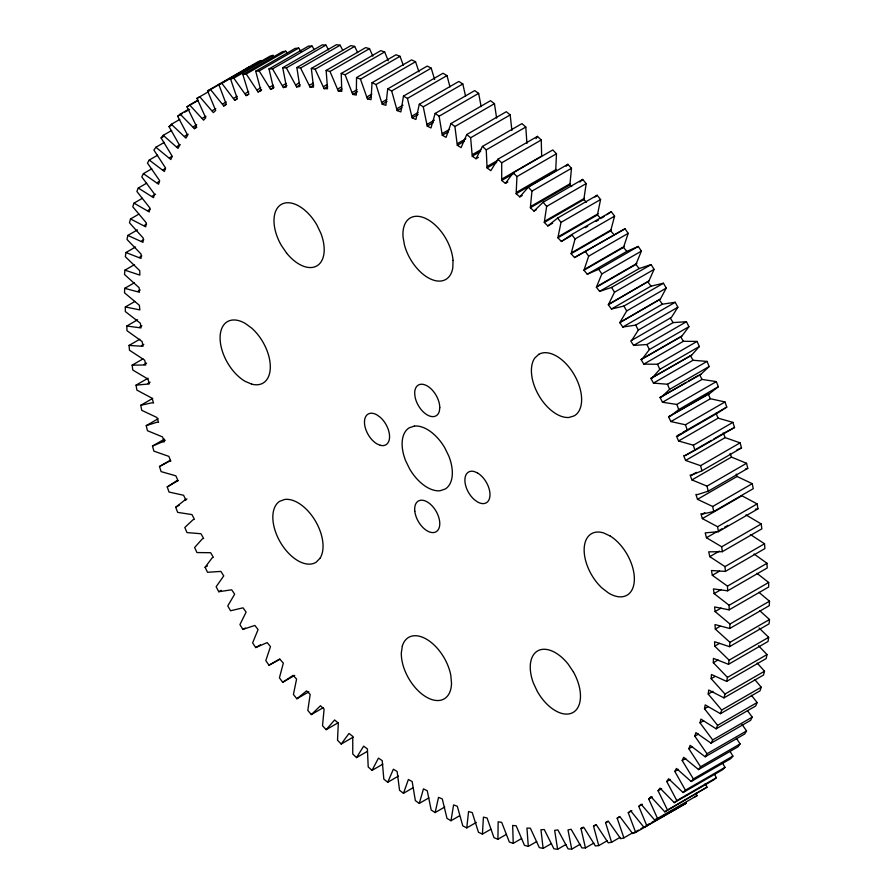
<?xml version="1.0" encoding="UTF-8"?>
<svg xmlns="http://www.w3.org/2000/svg" width="894" height="894" viewBox="0 0 894 894"><rect width="100%" height="100%" fill="white"/><g stroke="black" fill="none" stroke-linecap="round" stroke-linejoin="round"><path stroke-width="1.34" d="M134.927 301.434L125.339 306.977L125.328 311.548L140.347 323.226L141.029 327.919L126.792 326.019L126.993 330.713L142.112 341.542L142.995 346.302L129.071 345.43L129.474 350.224L144.672 360.181L145.744 364.987L132.156 365.154L132.77 370.038L148.002 379.09L149.264 383.939L136.056 385.135L136.871 390.097L152.092 398.221L153.544 403.082L152.025 402.781L140.749 405.306L141.766 410.335L156.942 417.509L158.573 422.393L157.087 422.191L146.236 425.633L147.454 430.707L162.529 436.909L164.34 441.792L162.887 441.703L152.483 446.05L153.902 451.146L168.843 456.376L170.821 461.237L169.402 461.248L159.49 466.489L161.099 471.619L175.872 475.843L178.007 480.681L167.234 486.917L169.022 492.046L183.583 495.265L185.885 500.059L184.555 500.282L175.682 507.267L177.66 512.385L191.964 514.575L194.411 519.313L193.126 519.66L184.823 527.482L186.98 532.578L200.982 533.74L203.586 538.411L202.357 538.858L194.624 547.508L196.959 552.57L210.626 552.704L213.375 557.297L212.191 557.834L205.072 567.288L207.564 572.294L220.863 571.4L223.746 575.904L216.124 586.766L218.773 591.716L231.669 589.794L234.675 594.186L227.758 605.897L230.551 610.77L243.012 607.819L246.129 612.099L239.927 624.615L242.877 629.398L254.857 625.442L258.075 629.588L252.622 642.887L255.706 647.569L267.172 642.607L270.491 646.608L265.797 660.655L269.005 665.214L279.923 659.269L283.342 663.113L279.409 677.864L282.727 682.29L294.718 675.372M282.727 682.29L293.087 675.372L296.584 679.06L293.422 694.47L296.853 698.762L306.62 690.883L310.184 694.403L307.804 710.428L311.336 714.574L320.477 705.757L324.097 709.098L322.522 725.704L326.142 729.672L334.624 719.961L338.301 723.101L337.519 740.243L341.217 744.043L349.029 733.438L352.75 736.388L352.761 754.011L356.538 757.62L363.646 746.166L367.4 748.904L368.205 766.963L372.038 770.382L378.441 758.101L382.207 760.626L383.817 779.076L387.705 782.284L393.371 769.22L397.148 771.522L399.551 790.307L403.473 793.302L408.39 779.49L412.168 781.557L415.352 800.622L419.297 803.393L423.454 788.877L427.231 790.709L431.187 810.009L435.154 812.557L438.541 797.347L442.284 798.945L447.011 818.423L450.989 820.737L453.593 804.902L457.303 806.254L462.79 825.855L466.757 827.922L468.568 811.506L472.244 812.612L478.458 832.28L482.414 834.102L483.43 817.138L487.062 817.988L493.991 837.689L497.924 839.242L498.148 821.787L501.713 822.391L509.345 842.047L513.234 843.355L512.664 825.441L516.151 825.788L524.476 845.355L528.309 846.394L526.946 828.09L530.354 828.179L539.328 847.601L543.116 848.384L540.948 829.721L544.278 829.554L553.889 848.786L557.599 849.3L554.649 830.336L557.878 829.923L568.092 848.898L571.724 849.144L567.992 829.934L571.11 829.263L581.916 847.937L585.458 847.914L580.955 828.514L583.961 827.587L595.303 845.914L598.756 845.623L593.504 826.078L596.376 824.905L608.244 842.83L611.574 842.271L605.584 822.636L608.333 821.217L620.682 838.684L623.9 837.857L617.184 818.189L619.788 816.524L632.583 833.499L635.679 832.415L628.259 812.769L630.717 810.858L643.937 827.285L646.898 825.944L638.785 806.366L641.087 804.231L654.687 820.066L657.503 818.457L648.731 799.012L650.866 796.655L664.812 811.853L667.483 809.998L658.062 790.732L660.04 788.15L674.288 802.667L676.803 800.566L666.768 781.535L668.578 778.73L683.083 792.542L685.43 790.195L674.814 771.444L676.445 768.449L691.185 781.501L693.364 778.92L682.189 760.503L683.631 757.307L698.56 769.578L700.561 766.761L688.861 748.736L690.123 745.35L705.187 756.793L707.009 753.765L694.817 736.175L695.89 732.611L711.065 743.193L712.686 739.953L700.036 722.844L700.918 719.111L716.15 728.811L717.591 725.369L704.506 708.797L705.198 704.897L720.452 713.691L721.693 710.048L708.216 694.057L708.707 690.012L723.95 697.879L724.989 694.046L711.166 678.68L711.456 674.501L726.632 681.396L727.47 677.395L713.323 662.689L713.423 658.386L728.487 664.309L729.124 660.152L714.708 646.15L714.608 641.724L729.526 646.664L729.951 642.35L715.301 629.085L714.999 624.56L729.739 628.493L729.951 624.034L715.099 611.552L714.608 606.937L729.113 609.853L729.124 605.283L714.116 593.605L713.423 588.911L727.66 590.811L767.208 567.981L767.007 563.287L754.044 554.001M756.872 573.277L768.672 582.452L768.661 587.023L729.113 609.853M403.306 65.173L400.009 56.311L396.076 54.758L356.538 77.588L356.315 95.043L352.75 94.44L345.106 74.783L341.217 73.476L341.799 91.389L338.301 91.043L329.987 71.475L326.142 70.436L327.517 88.741L324.097 88.651L315.124 69.229L311.336 68.447L313.503 87.109L310.184 87.277L300.574 68.045L296.853 67.531L299.803 86.495L296.584 86.908L286.371 67.933L282.727 67.687L286.46 86.897L283.342 87.567L272.547 68.894L269.005 68.916L273.497 88.316L270.491 89.244L259.148 70.917L255.706 71.207L260.959 90.752L258.075 91.926L246.219 74.001L242.877 74.56L248.867 94.194L246.129 95.613L233.781 78.147L230.551 78.974L237.279 98.642L234.675 100.307L221.868 83.332L218.773 84.416L226.204 104.062L223.746 105.973L210.526 89.534L207.564 90.886L215.677 110.465L213.375 112.599L199.775 96.764L196.959 98.374L205.732 117.818L203.586 120.176L189.64 104.978L186.98 106.833L196.389 126.099L194.411 128.68L180.163 114.164L177.66 116.265L187.684 135.296L185.885 138.101L171.369 124.288L169.022 126.635L179.638 145.387L178.007 148.382L163.267 135.329L161.099 137.911L172.274 156.327L170.821 159.523L155.891 147.253L153.902 150.069L165.602 168.094L164.34 171.48L149.264 160.037L147.454 163.066L159.646 180.655L158.573 184.22L143.398 173.637L141.766 176.878L154.427 193.987L153.544 197.719L138.302 188.019L136.871 191.461L149.946 208.034L149.264 211.934L134.011 203.139L132.77 206.782L146.236 222.774L145.744 226.819L130.513 218.952L129.474 222.785L143.297 238.15L142.995 242.33L127.831 235.435L126.993 239.436L141.129 254.142L141.029 258.444L125.965 252.521L125.328 256.679L139.755 270.681L139.855 275.106L124.925 270.167L124.501 274.48L139.162 287.745L139.453 292.271L124.724 288.337L124.501 292.796L139.352 305.279L139.855 309.894L125.339 306.977M522.23 195.484L519.827 196.87L516.151 193.73L516.944 176.587L513.234 172.788L505.423 183.393L501.713 180.443L501.702 162.82L497.924 159.21L490.806 170.665L487.062 167.927L486.247 149.868L482.414 146.448L476.021 158.73L472.244 156.204L470.635 137.754L466.757 134.547L461.092 147.611L457.303 145.309L454.912 126.523L450.989 123.528L446.072 137.341L442.284 135.273L439.11 116.209L435.154 113.437L430.997 127.954L427.231 126.121L423.264 106.822L419.297 104.274L415.922 119.483L412.168 117.885L407.44 98.407L403.473 96.094L400.87 111.929L397.148 110.577L391.673 90.976L387.705 88.908L385.884 105.324L382.207 104.218L375.994 84.55L372.038 82.729L371.021 99.692L367.4 98.843L360.461 79.141L356.538 77.588M516.151 193.73L555.699 170.899L556.481 153.757L552.783 149.957L513.234 172.788M758.883 592.297L769.499 601.204L769.276 605.663L729.739 628.493M536.378 209.688L533.986 211.073L530.354 207.732L531.941 191.126L528.309 187.159L519.827 196.87M530.354 207.732L569.903 184.902L571.478 168.295L567.858 164.328L528.309 187.159M759.721 610.68L769.499 619.52L769.075 623.833L729.526 646.664M552.637 223.176L547.843 225.947L544.278 222.427L546.647 206.402L543.116 202.256L533.986 211.073M544.278 222.427L583.816 199.597L586.196 183.572L582.664 179.426L543.116 202.256M759.051 627.979L768.672 637.321L768.035 641.479L728.487 664.309M570.953 235.927L561.365 241.458L557.878 237.77L561.03 222.36L557.599 218.069L547.843 225.947M557.878 237.77L597.415 214.94L600.578 199.53L597.147 195.238L557.599 218.069M758.525 645.747L767.007 654.564L766.169 658.565L726.632 681.396M727.66 590.811L727.47 586.118L712.339 575.289L711.456 570.528L725.392 571.4L724.989 566.606L709.791 556.649L708.707 551.844L722.296 551.676L721.693 546.793L706.461 537.741L705.198 532.891L718.396 531.695L717.591 526.734L702.36 518.609L700.918 513.748L702.427 514.05L713.703 511.524L712.686 506.496L697.51 499.321L695.89 494.438L697.365 494.639L708.227 491.197L747.764 468.367L746.546 463.293L707.009 486.124L691.922 479.922L690.123 475.038L691.576 475.127L701.969 470.78L741.517 447.95L740.098 442.854L700.561 465.685L685.609 460.455L683.631 455.594L685.05 455.582L694.962 450.341L734.51 427.511L732.901 422.381L693.364 445.212L678.591 440.988L676.445 436.149L677.82 436.026L717.368 413.196L726.766 407.083L724.978 401.954L685.43 424.784L670.88 421.566L668.578 416.772L709.445 393.718L718.318 386.733L716.34 381.615L676.803 404.446L662.499 402.255L660.04 397.517L700.874 374.34L709.177 366.518L707.02 361.422L667.483 384.252L653.469 383.09L650.866 378.419L691.643 355.142L699.376 346.492L697.041 341.43L657.503 364.26L643.825 364.126L641.087 359.533L681.809 336.166L688.928 326.712L686.436 321.706L646.898 344.536L633.589 345.43L630.717 340.927L671.383 317.448L677.875 307.234L675.227 302.284L635.679 325.114L622.783 327.036L619.788 322.645L660.387 299.065L666.242 288.103L663.449 283.23L623.9 306.061L611.451 309.011L608.333 304.731L648.876 281.051L654.073 269.385L651.123 264.602L611.574 287.432L599.606 291.388L596.376 287.242L635.925 264.412L641.378 251.113L638.294 246.431L598.756 269.262L587.28 274.223L583.961 270.223L623.509 247.392L628.203 233.345L624.995 228.786L574.529 257.561L571.11 253.717L575.054 238.966L614.591 216.136L611.272 211.71L571.724 234.541L561.365 241.458M571.11 253.717L610.658 230.887L614.591 216.136M757.162 663.024L764.526 671.215L763.487 675.048L723.95 697.879M583.961 270.223L588.665 256.176L628.203 233.345M754.949 679.764L761.23 687.218L759.989 690.861L720.452 713.691M596.376 287.242L601.83 273.944L641.378 251.113M751.407 695.286L757.129 702.539L755.698 705.981L716.15 728.811M608.333 304.731L614.524 292.215L654.073 269.385M747.485 710.708L752.234 717.122L750.602 720.363L711.065 743.193M619.788 322.645L626.705 310.933L666.242 288.103M741.975 724.33L746.546 730.934L744.736 733.963L705.187 756.793M536.042 138.671L537.462 136.38L541.239 139.989L541.663 156.081L502.115 178.912M631.834 340.279L638.327 330.065L677.875 307.234M736.444 738.299L740.098 743.931L738.109 746.747L698.56 769.578M642.261 358.997L649.379 349.543L688.928 326.712M730.107 751.485L732.901 756.089L730.733 758.671L691.185 781.501M566.159 166.273L567.858 164.328M652.106 377.972L659.828 369.323L699.376 346.492M722.318 762.683L724.978 767.365L722.631 769.712L683.083 792.542M579.915 182.074L582.664 179.426M661.325 397.171L669.628 389.348L709.177 366.518M714.462 774.159L716.34 777.735L713.837 779.836L674.288 802.667M594.979 196.993L597.147 195.238M669.908 416.548L678.769 409.564L718.318 386.733M705.254 783.546L707.02 787.167L664.812 811.853M602.064 217.857L604.366 216.314M606.668 214.783L611.272 211.71M167.234 486.917L176.632 480.804L178.007 480.681M677.82 436.026L687.229 429.913L685.43 424.784M207.564 90.886L258.321 61.585L261.417 60.501L221.868 83.332M210.526 89.534L250.063 66.715L247.102 68.056M196.959 98.374L208.939 91.456M230.551 78.974L270.1 56.143L273.318 55.316L233.781 78.147M189.64 104.978L198.032 100.139M186.98 106.833L197.764 100.609M242.877 74.56L282.426 51.729L285.756 51.17L287.32 53.439M246.219 74.001L285.756 51.17M180.163 114.164L188.556 109.314M177.66 116.265L182.454 113.504M184.846 112.119L189.64 109.347M255.706 71.207L295.243 48.377L298.697 48.086L300.943 51.573M259.148 70.917L298.697 48.086M171.369 124.288L179.761 119.438M169.022 126.635L171.424 125.249M269.005 68.916L308.542 46.086L312.084 46.063L314.23 49.628M272.547 68.894L312.084 46.063M163.267 135.329L171.659 130.49M161.099 137.911L163.49 136.525M282.727 67.687L322.276 44.856L325.908 45.102L328.623 49.941M222.617 104.017L226.216 101.95M212.191 110.688L215.789 108.61M233.613 98.329L237.201 96.25M286.371 67.933L325.908 45.102M202.357 118.31L205.944 116.231M223.746 105.973L226.137 104.587M245.124 93.613L248.722 91.534M234.675 100.307L237.066 98.921M155.891 147.253L164.284 142.414M246.129 95.613L248.521 94.239M193.126 126.87L196.725 124.791M257.148 89.903L260.746 87.824M296.853 67.531L336.401 44.7L340.111 45.214L342.67 50.12M194.411 128.68L196.814 127.306M258.075 91.926L261.674 89.858M300.574 68.045L340.111 45.214M184.555 136.324L188.142 134.256M269.63 87.21L273.229 85.131M270.491 89.244L274.089 87.165M149.264 160.037L157.657 155.198M311.336 68.447L350.884 45.616L354.672 46.399L357.667 52.601M176.632 146.672L180.23 144.593M282.549 85.522L286.147 83.444M283.342 87.567L286.94 85.489M315.124 69.229L354.672 46.399M169.402 157.869L171.804 156.484M295.858 84.863L299.456 82.784M143.398 173.637L151.779 168.787M296.584 86.908L300.172 84.841M326.142 70.436L365.691 47.605L369.524 48.645L372.876 56.166M329.987 71.475L369.524 48.645M162.887 169.894L165.278 168.508M309.536 85.221L313.135 83.153M310.184 87.277L313.772 85.198M138.302 188.019L146.694 183.169M341.217 73.476L380.766 50.645L384.655 51.953L388.264 60.781M157.087 182.711L159.478 181.326M323.527 86.617L327.126 84.539M345.106 74.783L384.655 51.953M324.097 88.651L327.696 86.573M134.011 203.139L142.392 198.289M152.025 196.278L155.623 194.199M337.809 89.02L341.407 86.941M338.301 91.043L341.899 88.964M360.461 79.141L400.009 56.311M130.513 218.952L138.894 214.113M147.722 210.571L150.125 209.185M352.337 92.44L357.131 89.668M372.038 82.729L411.586 59.898L415.542 61.72L418.951 71.844M352.75 94.44L357.544 91.68M375.994 84.55L415.542 61.72M144.191 225.534L146.582 224.148M367.065 96.854L371.859 94.093M127.831 235.435L137.419 229.892M367.4 98.843L370.988 96.764M387.705 88.908L427.243 66.078L431.21 68.145L434.629 79.51M391.673 90.976L431.21 68.145M141.431 241.145L143.822 239.76M381.962 102.274L386.756 99.502M382.207 104.218L387.001 101.458M125.965 252.521L135.553 246.979M403.473 96.094L443.011 73.263L446.989 75.577L449.973 86.886M407.44 98.407L446.989 75.577M139.453 257.349L141.844 255.963M396.981 108.655L402.971 105.201M397.148 110.577L401.942 107.805M124.925 270.167L134.513 264.635M419.297 104.274L458.846 81.443L462.813 83.991L465.55 96.083M423.264 106.822L462.813 83.991M412.089 116.008L418.079 112.543M412.168 117.885L418.157 114.421M124.724 288.337L134.312 282.806M435.154 113.437L474.703 90.607L478.648 93.378L481.162 106.677M439.11 116.209L478.648 93.378M137.866 291.355L140.269 289.969M427.231 124.288L434.417 120.142M427.231 126.121L433.221 122.668M450.989 123.528L490.527 100.698L494.449 103.693L496.628 118.131M442.374 133.485L449.559 129.339M454.912 126.523L494.449 103.693M442.284 135.273L448.285 131.809M126.792 326.019L137.575 319.795M466.757 134.547L506.295 111.716L510.183 114.924L511.893 130.412M139.453 327.193L141.844 325.807M457.471 143.576L465.863 138.738M457.303 145.309L464.5 141.163M470.635 137.754L510.183 114.924M129.071 345.43L139.855 339.206M482.414 146.448L521.962 123.618L525.795 127.037L526.935 143.498M141.431 345.676L143.822 344.302M472.49 154.539L480.883 149.689M472.244 156.204L480.637 151.365M486.247 149.868L525.795 127.037M476.021 158.73L478.413 157.344M132.156 365.154L142.939 358.93M497.924 159.21L537.462 136.38M487.386 166.329L498.17 160.093M144.191 364.473L146.582 363.087M487.062 167.927L496.651 162.395M501.702 162.82L541.239 139.989M136.056 385.135L148.035 378.218M147.722 383.526L150.125 382.14M501.713 180.443L513.692 173.525M505.423 183.393L507.826 182.007M516.944 176.587L556.481 153.757M140.749 405.306L152.74 398.389M516.643 192.266L556.191 169.435M531.941 191.126L571.478 168.295M146.236 425.633L158.216 418.716M530.924 206.346L570.473 183.516M546.647 206.402L586.196 183.572M152.483 446.05L164.474 439.133M162.887 441.703L165.278 440.317M544.927 221.12L584.464 198.3M561.03 222.36L600.578 199.53M159.49 466.489L170.273 460.265M558.594 236.552L598.142 213.722M585.335 227.624L587.727 226.238M596.119 221.399L598.511 220.013M571.903 252.589L611.451 229.758M574.529 257.561L624.995 228.786M184.555 500.282L186.947 498.897M584.821 269.183L624.37 246.353M175.682 507.267L179.281 505.188M587.28 274.223L626.828 251.393L638.294 246.431M597.315 286.292L636.852 263.462M599.606 291.388L639.143 268.558L651.123 264.602M609.328 303.882L648.876 281.051M611.451 309.011L650.988 286.181L663.449 283.23M620.849 321.896L660.387 299.065M205.072 567.288L207.464 565.902M622.783 327.036L662.331 304.206L675.227 302.284M633.589 345.43L673.137 322.6L686.436 321.706M218.773 591.716L221.176 590.331M641.087 359.533L681.809 336.166M643.825 364.126L683.374 341.296L697.041 341.43M650.866 378.419L691.643 355.142M653.469 383.09L693.018 360.26L707.02 361.422M242.877 629.398L245.269 628.013M660.04 397.517L686.402 382.297M688.805 380.911L698.382 375.368M662.499 402.255L702.036 379.425L716.34 381.615M255.706 647.569L260.5 644.798M668.578 416.772L670.969 415.397M673.372 414.011L706.919 394.634M670.88 421.566L710.417 398.735L724.978 401.954M269.005 665.214L279.788 658.99M677.641 435.467L680.043 434.082M682.435 432.696L726.766 407.083M678.591 440.988L718.128 418.157L732.901 422.381M685.05 455.582L711.412 440.362M713.814 438.976L722.196 434.126M685.609 460.455L725.157 437.624L740.098 442.854M296.853 698.762L308.843 691.844M691.576 475.127L696.37 472.367M691.922 479.922L731.471 457.091L746.546 463.293M311.336 714.574L323.326 707.646M697.51 499.321L737.058 476.491L752.234 483.665L753.251 488.694L713.703 511.524M326.142 729.672L338.122 722.754M712.686 506.496L752.234 483.665M702.427 514.05L704.818 512.664M702.36 518.609L741.908 495.779L757.129 503.903L757.944 508.865L718.396 531.695M341.217 744.043L353.208 737.125M717.591 526.734L757.129 503.903M706.461 537.741L717.245 531.517M719.636 530.131L722.039 528.745M724.431 527.359L728.029 525.292M356.538 757.62L367.322 751.396M721.693 546.793L761.23 523.962L761.844 528.846L722.296 551.676M709.791 556.649L719.368 551.117M372.038 770.382L382.822 764.146M724.989 566.606L764.526 543.775L764.929 548.57L725.392 571.4M712.339 575.289L719.525 571.143M714.116 593.605L721.302 589.459M387.705 782.284L398.489 776.059M727.47 586.118L767.007 563.287M715.099 611.552L721.089 608.099M403.473 793.302L413.05 787.759M729.124 605.283L768.672 582.452M715.301 629.085L720.095 626.314M419.297 803.393L428.885 797.861M729.951 624.034L769.499 601.204M714.708 646.15L719.502 643.378M435.154 812.557L444.743 807.014M729.951 642.35L769.499 619.52M713.323 662.689L718.117 659.928M450.989 820.737L459.371 815.887M729.124 660.152L768.672 637.321M711.166 678.68L714.753 676.602M466.757 827.922L476.346 822.391M727.47 677.395L767.007 654.564M708.216 694.057L713.01 691.297M482.414 834.102L490.806 829.263M724.989 694.046L764.526 671.215M704.506 708.797L708.104 706.718M497.924 839.242L506.306 834.404M721.693 710.048L761.23 687.218M700.036 722.844L703.623 720.776M694.817 736.175L698.404 734.097M513.234 843.355L521.627 838.505M717.591 725.369L757.129 702.539M688.861 748.736L692.448 746.669M528.309 846.394L536.702 841.556M712.686 739.953L752.234 717.122M682.189 760.503L685.787 758.436M674.814 771.444L678.412 769.376M543.116 848.384L551.509 843.545M707.009 753.765L746.546 730.934M580.955 828.514L583.357 827.129M666.768 781.535L670.366 779.456M593.504 826.078L595.896 824.693M658.062 790.732L661.661 788.653M557.599 849.3L565.991 844.461M700.561 766.761L740.098 743.931M605.584 822.636L607.987 821.251M648.731 799.012L652.318 796.934M617.184 818.189L619.576 816.814M638.785 806.366L642.373 804.287M628.259 812.769L631.857 810.69M571.724 849.144L580.117 844.305M693.364 778.92L732.901 756.089M585.458 847.914L593.839 843.076M685.43 790.195L724.978 767.365M598.756 845.623L607.138 840.785M676.803 800.566L716.34 777.735M611.574 842.271L619.967 837.421M667.483 809.998L707.02 787.167M623.9 837.857L632.293 833.018M654.687 820.066L697.041 795.626L695.945 793.201M632.583 833.499L638.573 830.045M640.976 828.66L643.367 827.274M646.965 825.196L649.368 823.821M651.76 822.435L654.151 821.05M657.749 818.971L660.152 817.585M662.543 816.211L664.946 814.825M667.337 813.439L670.936 811.361M643.937 827.285L686.436 803.114L635.679 832.415M694.225 797.236L697.041 795.626M724.598 432.752L734.51 427.511M736.891 449.883L741.517 447.95M672.132 810.668L675.227 809.584M745.35 469.126L747.764 468.367M700.874 374.34L699.589 374.687L702.036 379.425M709.445 393.718L708.115 393.941L710.417 398.735M755.352 509.222L757.944 508.865M717.368 413.196L715.993 413.319L718.128 418.157M745.998 514.91L761.23 523.962M750.412 534.534L764.526 543.775M569.903 184.902L571.713 186.567M583.816 199.597L586.498 202.234M597.415 214.94L600.913 218.628M610.658 230.887L614.077 234.731M623.509 247.392L626.828 251.393M635.925 264.412L639.143 268.558M571.724 234.541L575.054 238.966M647.871 281.901L650.988 286.181M585.458 251.616L588.665 256.176M659.325 299.814L662.331 304.206M598.756 269.262L601.83 273.944M670.254 318.096L673.137 322.6M611.574 287.432L614.524 292.215M680.625 336.703L683.374 341.296M623.9 306.061L626.705 310.933M690.414 355.588L693.018 360.26M635.679 325.114L638.327 330.065M646.898 344.536L649.379 349.543M657.503 364.26L659.828 369.323M667.483 384.252L669.628 389.348M723.179 432.763L725.157 437.624M676.803 404.446L678.769 409.564M730.119 453.426L731.471 457.091M736.243 474.055L737.058 476.491M693.364 445.212L694.962 450.341M700.561 465.685L701.969 470.78M707.009 486.124L708.227 491.197M453.034 260.377L452.8 267.809A35.503 20.495 60 0 1 430.416 278.928A35.503 20.495 60 0 1 404.513 245.235L403.049 237.011A35.503 20.495 60 0 1 425.667 218.46A35.503 20.495 60 0 1 453.034 260.377M439.781 407.675L439.356 411.184A17.757 10.247 60 0 1 427.231 414.928A17.757 10.247 60 0 1 415.107 397.182L414.671 393.181A17.757 10.247 60 0 1 427.231 385.94A17.757 10.247 60 0 1 439.781 407.675M402.334 646.027L401.317 652.922A35.503 20.495 60 0 0 425.79 696.75A35.503 20.495 60 0 0 451.515 683.34L450.822 675.417A35.503 20.495 60 0 0 427.041 639.512A35.503 20.495 60 0 0 402.334 646.027M320.052 558.225L316.23 562.158A35.503 20.495 60 0 1 280.738 542.915A35.503 20.495 60 0 1 279.654 501.31L284.728 499.455A35.503 20.495 60 0 1 315.146 520.554A35.503 20.495 60 0 1 320.052 558.225M538.758 354.348L534.768 358.047A35.503 20.495 60 0 0 538.758 395.349A35.503 20.495 60 0 0 569.065 417.453L574.272 415.844A35.503 20.495 60 0 0 574.272 374.843A35.503 20.495 60 0 0 538.758 354.348M414.369 426.092L409.228 427.813A35.503 20.495 60 0 0 405.664 460.812L409.731 469.104A35.503 20.495 60 0 0 440.094 490.739L445.234 489.018A35.503 20.495 60 0 0 448.788 456.018L444.731 447.726A35.503 20.495 60 0 0 414.369 426.092M477.441 472.915L474.189 471.529A17.757 10.247 60 0 0 464.891 480.156A17.757 10.247 60 0 0 474.189 499.534L477.441 501.903A17.757 10.247 60 0 0 490.001 494.65A17.757 10.247 60 0 0 477.441 472.915M251.706 384.141L245.202 381.38A35.503 20.495 60 0 1 220.092 337.887A35.503 20.495 60 0 1 245.202 323.393L251.706 328.132A35.503 20.495 60 0 1 270.312 366.875A35.503 20.495 60 0 1 251.706 384.141M380.263 445.301L377.011 443.916A17.757 10.247 60 0 1 364.461 422.18A17.757 10.247 60 0 1 377.011 414.928L380.263 417.297A17.757 10.247 60 0 1 389.572 436.674A17.757 10.247 60 0 1 380.263 445.301M610.144 535.987L603.618 532.936A35.503 20.495 60 0 0 584.162 548.927A35.503 20.495 60 0 0 601.897 587.917L608.356 592.901A35.503 20.495 60 0 0 634.349 579.96A35.503 20.495 60 0 0 610.144 535.987M286.538 253.013L281.342 245.403A35.503 20.495 60 0 1 281.342 204.402A35.503 20.495 60 0 1 316.845 224.897L320.834 233.211A35.503 20.495 60 0 1 316.845 265.898A35.503 20.495 60 0 1 286.538 253.013M573.467 672.042L568.349 664.365A35.503 20.495 60 0 0 537.964 650.731A35.503 20.495 60 0 0 533.372 682.982L537.26 691.319A35.503 20.495 60 0 0 572.763 712.63A35.503 20.495 60 0 0 573.467 672.042M414.794 511.212A17.757 10.247 60 0 0 434.942 532.288A17.757 10.247 60 0 0 431.947 505.691A17.757 10.247 60 0 0 414.794 511.212"/></g></svg>
